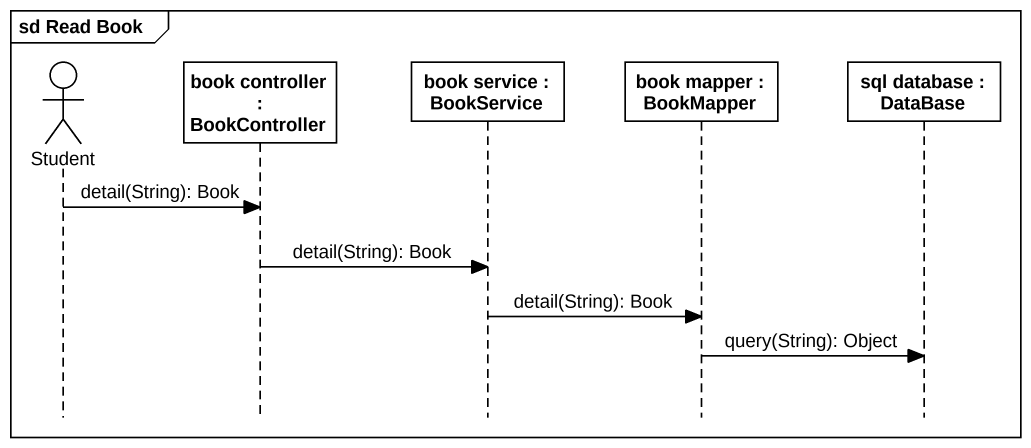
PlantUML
@startuml
mainframe sd Read Book
hide footbox
actor Student
participant "book controller : BookController" as book_controller
participant "book service : BookService" as book_service
participant "book mapper : BookMapper" as book_mapper
participant "sql database : DataBase" as sql_database

Student -> book_controller : detail(String): Book
book_controller -> book_service : detail(String): Book
book_service -> book_mapper : detail(String): Book
book_mapper -> sql_database : query(String): Object
@enduml
